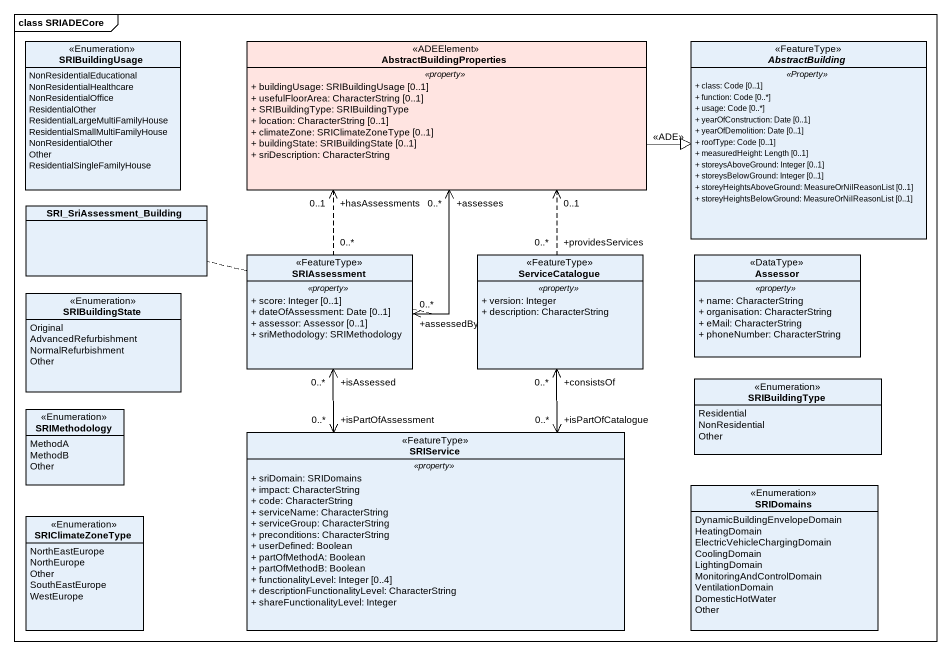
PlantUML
@startuml
mainframe class SRIADECore
hide circle
hide empty members
skinparam classAttributeIconSize 0
enum SRIBuildingUsage <<Enumeration>> {
  NonResidentialEducational
  NonResidentialHealthcare
  NonResidentialOffice
  ResidentialOther
  ResidentialLargeMultiFamilyHouse
  ResidentialSmallMultiFamilyHouse
  NonResidentialOther
  Other
  ResidentialSingleFamilyHouse
}
class AbstractBuildingProperties <<ADEElement>> #FFE4E1 {
  .. <<property>> ..
  + buildingUsage: SRIBuildingUsage [0..1]
  + usefulFloorArea: CharacterString [0..1]
  + SRIBuildingType: SRIBuildingType
  + location: CharacterString [0..1]
  + climateZone: SRIClimateZoneType [0..1]
  + buildingState: SRIBuildingState [0..1]
  + sriDescription: CharacterString
}
abstract class AbstractBuilding <<FeatureType>> {
  .. <<Property>> ..
  + class: Code [0..1]
  + function: Code [0..*]
  + usage: Code [0..*]
  + yearOfConstruction: Date [0..1]
  + yearOfDemolition: Date [0..1]
  + roofType: Code [0..1]
  + measuredHeight: Length [0..1]
  + storeysAboveGround: Integer [0..1]
  + storeysBelowGround: Integer [0..1]
  + storeyHeightsAboveGround: MeasureOrNilReasonList [0..1]
  + storeyHeightsBelowGround: MeasureOrNilReasonList [0..1]
}
class SRI_SriAssessment_Building
enum SRIBuildingState <<Enumeration>> {
  Original
  AdvancedRefurbishment
  NormalRefurbishment
  Other
}
class SRIAssessment <<FeatureType>> {
  .. <<property>> ..
  + score: Integer [0..1]
  + dateOfAssessment: Date [0..1]
  + assessor: Assessor [0..1]
  + sriMethodology: SRIMethodology
}
class ServiceCatalogue <<FeatureType>> {
  .. <<property>> ..
  + version: Integer
  + description: CharacterString
}
class Assessor <<DataType>> {
  .. <<property>> ..
  + name: CharacterString
  + organisation: CharacterString
  + eMail: CharacterString
  + phoneNumber: CharacterString
}
enum SRIMethodology <<Enumeration>> {
  MethodA
  MethodB
  Other
}
enum SRIBuildingType <<Enumeration>> {
  Residential
  NonResidential
  Other
}
class SRIService <<FeatureType>> {
  .. <<property>> ..
  + sriDomain: SRIDomains
  + impact: CharacterString
  + code: CharacterString
  + serviceName: CharacterString
  + serviceGroup: CharacterString
  + preconditions: CharacterString
  + userDefined: Boolean
  + partOfMethodA: Boolean
  + partOfMethodB: Boolean
  + functionalityLevel: Integer [0..4]
  + descriptionFunctionalityLevel: CharacterString
  + shareFunctionalityLevel: Integer
}
enum SRIDomains <<Enumeration>> {
  DynamicBuildingEnvelopeDomain
  HeatingDomain
  ElectricVehicleChargingDomain
  CoolingDomain
  LightingDomain
  MonitoringAndControlDomain
  VentilationDomain
  DomesticHotWater
  Other
}
enum SRIClimateZoneType <<Enumeration>> {
  NorthEastEurope
  NorthEurope
  Other
  SouthEastEurope
  WestEurope
}
AbstractBuildingProperties -right-|> AbstractBuilding : <<ADE>>
AbstractBuildingProperties "+hasAssessments\n0..1" <.. "0..*" SRIAssessment
AbstractBuildingProperties "0..1" <.. "+providesServices\n0..*" ServiceCatalogue
SRIAssessment "+assessedBy\n0..*" <-up-> "+assesses\n0..*" AbstractBuildingProperties
(SRIAssessment, AbstractBuildingProperties) .. SRI_SriAssessment_Building
SRIService "+isPartOfAssessment\n0..*" <-up-> "+isAssessed\n0..*" SRIAssessment
SRIService "+isPartOfCatalogue\n0..*" <-up-> "+consistsOf\n0..*" ServiceCatalogue
@enduml
